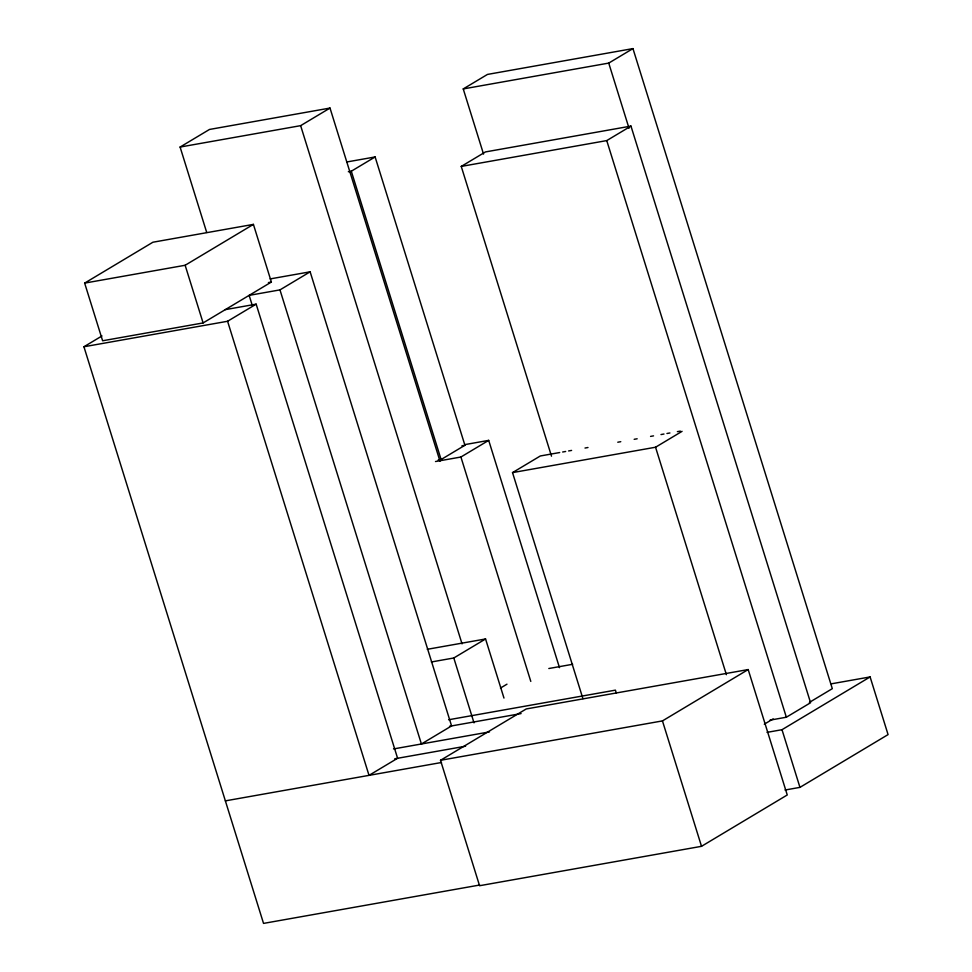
<?xml version="1.0" encoding="UTF-8"?>
<svg xmlns="http://www.w3.org/2000/svg" width="972" height="972" viewBox="0 0 972 972"><rect width="100%" height="100%" fill="white"/><g stroke="black" fill="none" stroke-linecap="round" stroke-linejoin="round"><path stroke-width="1.46" d="M206.708 232.454L180.099 147.051L209.478 129.458L330.006 108.062L440.012 461.263M180.099 147.051L300.64 125.655L330.006 108.062M84.649 283.107L152.92 242.222L253.413 224.386L271.37 282.05L203.099 322.935L102.619 340.771L84.649 283.107L185.142 265.271L253.413 224.386M483.534 154.086L463.243 88.926L487.458 74.431L632.954 48.6L832.311 688.662L809.372 702.404M348.328 171.74L351.305 171.218L375.119 156.954L464.92 445.273L441.106 459.537L438.129 460.06M479.67 885.03L263.534 923.4L83.932 346.761L101.987 335.948M463.243 88.926L608.739 63.095L632.954 48.6M551.501 456.184L461.25 166.419L485.465 151.924L630.962 126.093L810.563 702.732L786.348 717.227L770.018 720.131M227.582 321.27L256.158 304.151L397.597 758.257L369.02 775.364L227.582 321.27L83.932 346.761M279.972 289.887L310.141 271.82L451.579 725.926L421.411 743.993L279.972 289.887L249.148 295.367L252.295 305.487M461.25 166.419L606.747 140.588L630.962 126.093M435.505 461.53L460.91 457.022L488.697 440.377L559.483 667.655M582.921 698.637L512.523 472.611L540.311 455.977L559.678 452.539M512.523 472.611L655.553 447.229L682.077 431.337M431.386 661.968L453.803 657.983L485.563 638.969L503.97 698.066M500.459 688.067L506.971 684.179M440.51 760.298L526.241 708.953L748.185 669.562L787.247 794.975L701.517 846.32L479.573 885.723L440.51 760.298L662.454 720.908L748.185 669.562M764.296 724.201L773.141 718.903M767.042 732.366L781.998 729.705L870.11 676.937L888.068 734.601L799.956 787.369L785.012 790.029M346.883 161.96L375.119 156.954M270.155 278.915L310.141 271.82M268.418 282.573L271.37 282.05M225.334 309.631L256.158 304.151M464.786 444.629L488.697 440.377M461.943 445.796L464.92 445.273M562.654 452.004L565.643 451.482M568.62 450.947L571.597 450.425M585.01 448.043L587.987 447.509M617.779 442.224L620.768 441.689M634.169 439.308L637.158 438.785M650.56 436.404L653.536 435.869M660.996 434.557L663.973 434.022M666.95 433.5L669.927 432.965M677.375 431.641L680.364 431.118M427.267 649.308L485.563 638.969M548.828 668.517L572.666 664.289M448.59 719.766L615.41 690.144L616.309 693.036M449.538 726.291L521.077 713.582M393.514 748.938L489.487 731.904M394.753 758.78L465.612 746.204M831.242 683.838L870.11 676.937M225.37 800.867L441.507 762.498M608.739 63.095L629.03 128.268M606.747 140.588L786.348 717.227M781.998 729.705L799.956 787.369M655.553 447.229L726.4 674.689M662.454 720.908L701.517 846.32M460.91 457.022L530.797 681.396M351.305 171.218L441.106 459.537M300.64 125.655L462.04 643.877M453.803 657.983L474.008 722.852M185.142 265.271L203.099 322.935"/></g></svg>
